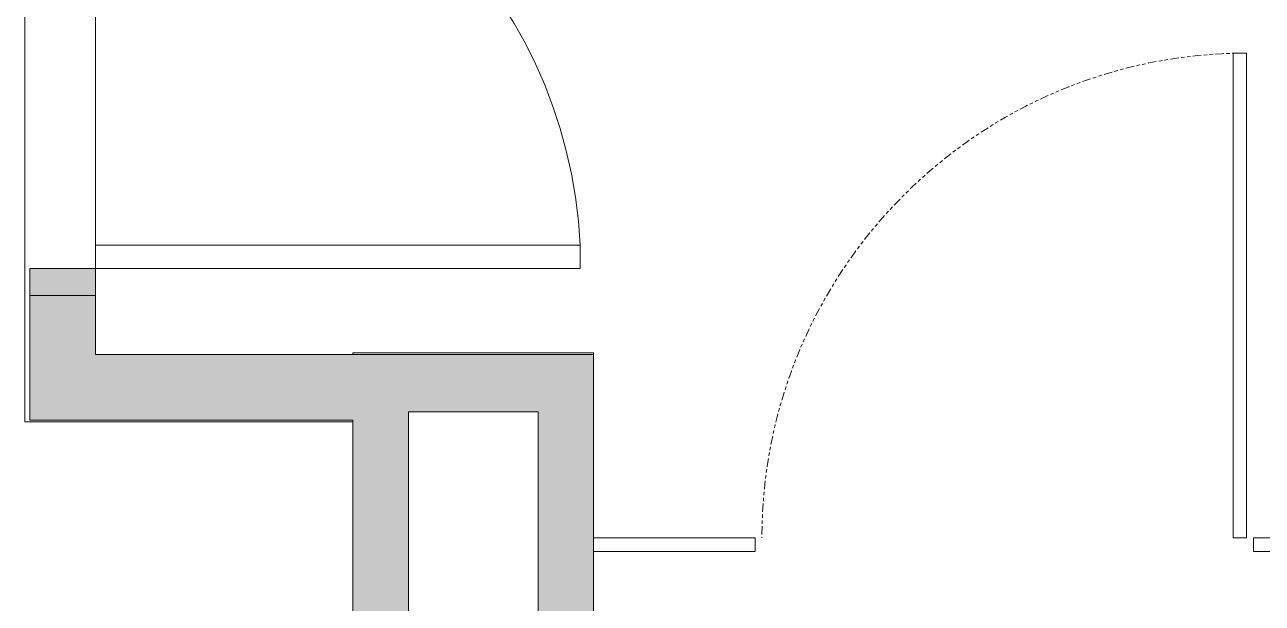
# Model space of a CAD drawing. Header units: inches. Extents: x -3640 to -1418, y -3630 to 137.
# Drawn here: x -3049.8 to -2957.9, y -2313.5 to -2270.5 of the extents above; entities that cross this region are included whole.
import ezdxf

# ---------------------------------------------------------------- set-up
doc = ezdxf.new("R2010")
doc.units = ezdxf.units.IN
doc.header["$MEASUREMENT"] = 0
doc.linetypes.add('Double dash', pattern=[1.6875, 0.625, -0.1875, 0.25, -0.1875, 0.25, -0.1875])
doc.linetypes.add('Hidden Equipment- BSALS', pattern=[0.0625, 0.03125, -0.03125])
for name, color, linetype, lineweight in [('A-DOOR', 31, 'Continuous', 13), ('A-DOOR-FRAM', 31, 'Continuous', 13), ('A-FLOR', 192, 'Continuous', 13), ('A-WALL-PATT', 111, 'Continuous', 13), ('I-WALL', 2, 'Continuous', 13), ('Q-SPCQ', 91, 'Continuous', 13)]:
    doc.layers.add(name, color=color, linetype=linetype, lineweight=lineweight)

# ---------------------------------------------------------------- blocks, each defined once
blk = doc.blocks.new('Basic Wall _ A3-4 1_4_-BSALS - ___-3569718-DIMENSION PLAN - LEVEL 1 _567_ - 2__ - CAD')
at = {"layer": 'I-WALL', "lineweight": 20}
for p, q in [((-3025.395, -2295.016), (-3025.395, -2294.891)), ((-3025.395, -2294.891), (-3007.52, -2294.891)), ((-3007.52, -2294.891), (-3007.52, -2295.016))]:
    blk.add_line(p, q, dxfattribs=at)
blk = doc.blocks.new('Door-A1_1-BSALS1 - A1_1-36x84-BSALS-380262-DIMENSION PLAN - LEVEL 1 _567_ - 2__ - CAD')
at = {"layer": 'A-DOOR-FRAM', "lineweight": 20}
h = blk.add_hatch(color=10, dxfattribs=at)
h.paths.add_polyline_path([(20, -2.438), (20, 2.437), (18, 2.437), (18, -2.438)], flags=0)
h.paths.add_polyline_path([(-18, 2.437), (-20, 2.437), (-20, -2.438), (-18, -2.438)], flags=0)
at = {"layer": 'A-DOOR', "lineweight": 20}
for p, q in [((16.25, 38.438), (16.25, 2.437)), ((18, 38.438), (16.25, 38.438)), ((18, 2.437), (18, 38.438)), ((16.25, 2.437), (18, 2.437))]:
    blk.add_line(p, q, dxfattribs=at)
at = {"layer": 'A-DOOR', "lineweight": 9}
blk.add_arc((18, 2.48), 36, 92.78601, 180.068, dxfattribs=at)
at = {"layer": 'A-DOOR-FRAM', "lineweight": 20}
for p, q in [((-18, 2.437), (-20, 2.437)), ((-20, 2.437), (-20, -2.438)), ((-18, -2.438), (-18, 2.437)), ((20, 2.437), (18, 2.437)), ((18, 2.437), (18, -2.438)), ((20, -2.438), (20, 2.437)), ((-20, -2.438), (-18, -2.438)), ((18, -2.438), (20, -2.438))]:
    blk.add_line(p, q, dxfattribs=at)
blk = doc.blocks.new('Toilet_Partition-Bobrick-B1092-Overhead_Braced - B1092-386088-DIMENSION PLAN - LEVEL 1 _567_ - 2__ - CAD')
at = {"layer": 'Q-SPCQ', "lineweight": 9}
for p, q in [((18, 36.5), (17, 36.5)), ((17, 36.5), (17, 0.5)), ((18, 0.5), (18, 36.5)), ((-18.5, 0.5), (-30.5, 0.5)), ((-30.5, 0.5), (-30.5, -0.5)), ((-18.5, -0.5), (-18.5, 0.5)), ((17, 0.5), (18, 0.5)), ((30.5, 0.5), (18.5, 0.5)), ((18.5, 0.5), (18.5, -0.5)), ((30.5, -0.5), (30.5, 0.5)), ((-30.5, -0.5), (-18.5, -0.5)), ((18.5, -0.5), (30.5, -0.5))]:
    blk.add_line(p, q, dxfattribs=at)
at = {"layer": 'Q-SPCQ', "linetype": 'Double dash', "lineweight": 9}
blk.add_arc((18, 0.5), 36, 90, 180, dxfattribs=at)

msp = doc.modelspace()

# ---------------------------------------------------------------- hatches: boundary and pattern name
at = {"layer": 'A-WALL-PATT', "lineweight": 20}
h = msp.add_hatch(color=10, dxfattribs=at)
h.paths.add_polyline_path([(-3044.52, -2295.016), (-3044.52, -2290.641), (-3049.395, -2290.641), (-3049.395, -2295.016)], flags=0)
h.paths.add_polyline_path([(-3049.395, -2250.641), (-3044.52, -2250.641), (-3044.52, -2223.391), (-3049.395, -2223.391)], flags=0)
for points in [[(-3025.691, -2299.891), (-3025.395, -2299.891), (-3025.395, -2295.016), (-3049.395, -2295.016), (-3049.395, -2299.891)], [(-3011.645, -2369.641), (-3007.52, -2369.641), (-3007.52, -2295.016), (-3011.645, -2295.016), (-3011.645, -2361.314)], [(-3021.27, -2372.516), (-3021.27, -2299.266), (-3025.395, -2299.266), (-3025.395, -2372.516)]]:
    msp.add_hatch(color=10, dxfattribs=at).paths.add_polyline_path(points, flags=0)
at = {"layer": 'A-WALL-PATT', "lineweight": 5}
msp.add_hatch(color=50, dxfattribs=at).paths.add_polyline_path([(-3021.27, -2299.266), (-3011.645, -2299.266), (-3011.645, -2295.016), (-3025.395, -2295.016), (-3025.395, -2299.266)], flags=0)

# ---------------------------------------------------------------- linework, layer by layer
at = {"layer": 'A-FLOR', "lineweight": 20}
for p, q in [((-3049.77, -1990.766), (-3049.77, -2300.016)), ((-3044.52, -2252.641), (-3044.52, -2288.641)), ((-3025.395, -2300.016), (-3049.77, -2300.016))]:
    msp.add_line(p, q, dxfattribs=at)
at = {"layer": 'I-WALL', "lineweight": 20}
for p, q in [((-3044.52, -2290.641), (-3049.395, -2290.641)), ((-3049.395, -2290.641), (-3049.395, -2299.891)), ((-3044.52, -2295.016), (-3044.52, -2290.641)), ((-3007.52, -2295.016), (-3044.52, -2295.016)), ((-3007.52, -2308.641), (-3007.52, -2295.016)), ((-3021.27, -2372.516), (-3021.27, -2299.266)), ((-3021.27, -2299.266), (-3011.645, -2299.266)), ((-3011.645, -2299.266), (-3011.645, -2373.766)), ((-3049.395, -2299.891), (-3025.395, -2299.891)), ((-3025.395, -2299.891), (-3025.395, -2371.891)), ((-3007.52, -2328.641), (-3007.52, -2309.641))]:
    msp.add_line(p, q, dxfattribs=at)

# ---------------------------------------------------------------- block references
at = {"layer": 'A-DOOR', "lineweight": 20, "rotation": 269.9999999999999}
msp.add_blockref('Door-A1_1-BSALS1 - A1_1-36x84-BSALS-380262-DIMENSION PLAN - LEVEL 1 _567_ - 2__ - CAD', (-3046.958, -2270.641), dxfattribs=at)
at = {"layer": 'I-WALL', "lineweight": 20}
msp.add_blockref('Basic Wall _ A3-4 1_4_-BSALS - ___-3569718-DIMENSION PLAN - LEVEL 1 _567_ - 2__ - CAD', (0, 0), dxfattribs=at)
at = {"layer": 'Q-SPCQ', "linetype": 'Hidden Equipment- BSALS', "lineweight": 20}
msp.add_blockref('Toilet_Partition-Bobrick-B1092-Overhead_Braced - B1092-386088-DIMENSION PLAN - LEVEL 1 _567_ - 2__ - CAD', (-2977.02, -2309.141), dxfattribs=at)

doc.saveas('drawing.dxf')
